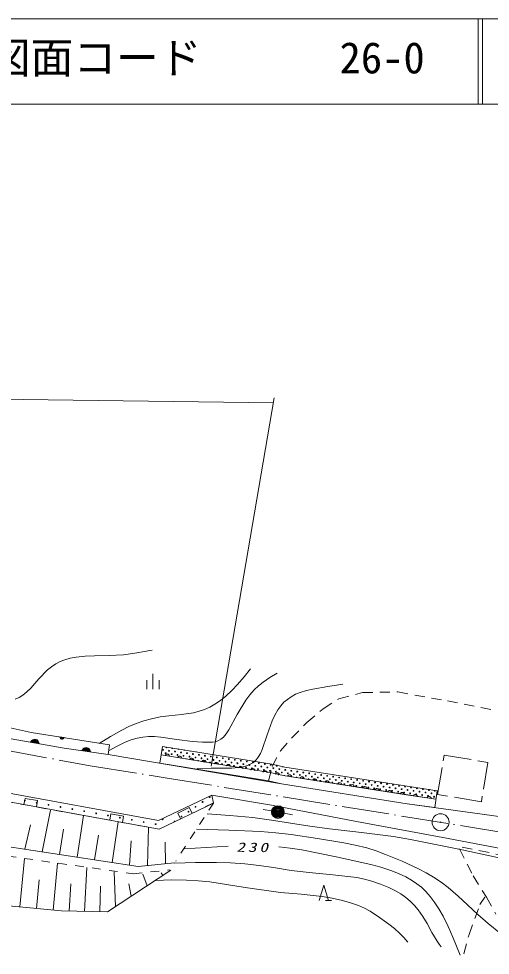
# Model space of a CAD drawing. Units: millimetres, scale not verified. Extents: x 40000 to 680000, y 20000 to 380000.
# Drawn here: x 123984 to 179162, y 270336 to 380000 of the extents above; entities that cross this region are included whole.
import ezdxf
from ezdxf.enums import TextEntityAlignment as Align

# ---------------------------------------------------------------- set-up
doc = ezdxf.new("R2010")
doc.units = ezdxf.units.MM
doc.header["$LTSCALE"] = 1000
for name, pattern in [('USER1', [7.000001, 5.508197, -0.688525, 0.114754, -0.688525]), ('USER2', [4, 3.2, -0.8]), ('USER3', [2, 1.2, -0.8]), ('USER4', [2, 1, -1])]:
    doc.linetypes.add(name, pattern=pattern)
for name, color, linetype, lineweight in [('S-SUV', 7, 'Continuous', 13), ('S-SUV-HICN', 1, 'Continuous', 13), ('S-SUV-LWCN', 7, 'Continuous', 13)]:
    doc.layers.add(name, color=color, linetype=linetype, lineweight=lineweight)
doc.styles.add('ＭＳ ゴシック', font='')
doc.styles.get('ＭＳ ゴシック').set_extended_font_data('MS Gothic')

# ---------------------------------------------------------------- blocks, each defined once
blk = doc.blocks.new('BUHIN95')
at = {"color": 7, "linetype": 'Continuous', "lineweight": 13}
blk.add_lwpolyline([(129, -214), (69, -227), (12, -226), (-59, -214), (-113, -182), (-159, -141), (-199, -75), (-214, -15), (-217, 47), (-195, 118), (-169, 168), (-129, 214)], dxfattribs=at)
blk = doc.blocks.new('BUHIN96')
at = {"color": 7, "linetype": 'Continuous', "lineweight": 13}
blk.add_lwpolyline([(125, -216), (65, -228), (8, -226), (-63, -213), (-117, -180), (-161, -138), (-200, -71), (-214, -11), (-216, 51), (-193, 121), (-166, 171), (-125, 216)], dxfattribs=at)
blk = doc.blocks.new('BUHIN97')
at = {"color": 7, "linetype": 'Continuous', "lineweight": 13}
blk.add_lwpolyline([(123, -218), (63, -229), (5, -226), (-66, -212), (-119, -179), (-163, -136), (-201, -69), (-214, -9), (-215, 54), (-191, 123), (-163, 173), (-123, 218)], dxfattribs=at)
blk = doc.blocks.new('BUHIN117')
at = {"color": 7, "linetype": 'Continuous', "lineweight": 13}
blk.add_lwpolyline([(-361, 658), (-1018, 297), (-297, -1018), (361, -658)], dxfattribs=at)
blk = doc.blocks.new('BUHIN127')
at = {"color": 7, "linetype": 'Continuous', "lineweight": 13}
for p, q in [((-596, 443), (243, 1123)), ((-699, -566), (699, 566)), ((310, -676), (1149, 4))]:
    blk.add_line(p, q, dxfattribs=at)
blk = doc.blocks.new('BUHIN128')
at = {"color": 7, "linetype": 'Continuous', "lineweight": 13}
blk.add_line((585, 700), (132, 1259), dxfattribs=at)
blk.add_lwpolyline([(1041, 137), (-699, -566), (350, 990)], dxfattribs=at)
blk = doc.blocks.new('BUHIN131')
at = {"color": 7, "linetype": 'Continuous', "lineweight": 13}
for radius in [746, 660, 574, 484, 398, 292, 202, 116, 22.5]:
    blk.add_circle((0, 0), radius, dxfattribs=at)
blk = doc.blocks.new('BUHIN132')
at = {"color": 7, "linetype": 'Continuous', "lineweight": 13}
for radius in [995, 30]:
    blk.add_circle((0, 0), radius, dxfattribs=at)

msp = doc.modelspace()

# ---------------------------------------------------------------- linework, layer by layer
at = {"layer": 'S-SUV'}
for p, q in [((680000, 380000), (40000, 380000)), ((177750, 380000), (177750, 370000)), ((178250, 380000), (178250, 370000)), ((40000, 370000), (680000, 370000)), ((86537, 335934), (153794, 335034)), ((153890, 335597), (146496, 292483)), ((115210, 298647), (125422, 296425)), ((125422, 296425), (134595, 294992)), ((129292, 294598), (122448, 295816)), ((125413, 295352), (126348, 295185)), ((126335, 295251), (125449, 295409)), ((125496, 295464), (126306, 295319)), ((126273, 295389), (125557, 295516)), ((125627, 295567), (126222, 295461)), ((126118, 295544), (125751, 295609)), ((129279, 295791), (128810, 295864)), ((128817, 295831), (129262, 295762)), ((129239, 295734), (128832, 295797)), ((128850, 295763), (129209, 295707)), ((129175, 295680), (128876, 295727)), ((128929, 295687), (129113, 295658)), ((134451, 293845), (129292, 294598)), ((131410, 294352), (132350, 294215)), ((132335, 294280), (131444, 294410)), ((131490, 294466), (132304, 294348)), ((132269, 294416), (131549, 294521)), ((131617, 294574), (132216, 294487)), ((132109, 294566), (131740, 294620)), ((134595, 294992), (134451, 293845)), ((140505, 292815), (140824, 294789)), ((153597, 292723), (140824, 294789)), ((134451, 293845), (154750, 290391)), ((153205, 290761), (140505, 292815)), ((153401, 291742), (140664, 293802)), ((153401, 291742), (140664, 293802)), ((154945, 291373), (153401, 291742)), ((154945, 291373), (153401, 291742)), ((155138, 292355), (153597, 292723)), ((172953, 289606), (155138, 292355)), ((154750, 290391), (153205, 290761)), ((169585, 289065), (154945, 291373)), ((172801, 288618), (154945, 291373)), ((120262, 289796), (140328, 286106)), ((154750, 290391), (169438, 288076)), ((169438, 288076), (154750, 290391)), ((172663, 287627), (172953, 289606)), ((140401, 285109), (120294, 288747)), ((140328, 286106), (146598, 289080)), ((146598, 289080), (146777, 288160)), ((153557, 287896), (146598, 289080)), ((172801, 288618), (169585, 289065)), ((126723, 282449), (127687, 287339)), ((146777, 288160), (140401, 285109)), ((153569, 287234), (152584, 287404)), ((163494, 285982), (153557, 287896)), ((169438, 288076), (184160, 286027)), ((172663, 287627), (169438, 288076)), ((130815, 281823), (131562, 286708)), ((155046, 286973), (156030, 286794)), ((124677, 282762), (125340, 285618)), ((134907, 281197), (135637, 285971)), ((139032, 280835), (139149, 285305)), ((174036, 284040), (163494, 285982)), ((128769, 282136), (129222, 285100)), ((132861, 281510), (133304, 284408)), ((187287, 281534), (174036, 284040)), ((137975, 280728), (117516, 283857)), ((136953, 280884), (137154, 283740)), ((141144, 281050), (141105, 283583)), ((124113, 275989), (124656, 281678)), ((128005, 275618), (128531, 281128)), ((142200, 281158), (137975, 280728)), ((131677, 275466), (131951, 280610)), ((141770, 280297), (134377, 275407)), ((135301, 276019), (135159, 280102)), ((138997, 278464), (138523, 279833)), ((140846, 279686), (140639, 280000)), ((126059, 275804), (126380, 279163)), ((129878, 275505), (130073, 278693)), ((137149, 277241), (136852, 278719)), ((133477, 275427), (133542, 278418)), ((128978, 275525), (121194, 276268)), ((134377, 275407), (128978, 275525))]:
    msp.add_line(p, q, dxfattribs=at)
at = {"layer": 'S-SUV', "linetype": 'USER3'}
for p, q in [((161456, 300367), (164228, 301106)), ((164228, 301106), (168353, 301167)), ((168353, 301167), (174142, 300121)), ((159609, 299197), (161456, 300367)), ((174142, 300121), (179438, 299074)), ((157700, 297596), (159609, 299197)), ((155914, 295748), (157700, 297596)), ((154621, 294271), (155914, 295748)), ((153636, 292423), (154621, 294271)), ((153205, 290761), (153636, 292423)), ((175885, 283007), (180157, 282114)), ((175572, 282789), (177164, 279628)), ((177164, 279628), (178709, 277143)), ((177961, 276298), (178516, 277143)), ((178709, 277143), (179819, 275164)), ((176682, 272775), (177961, 276298)), ((176078, 270506), (176682, 272775))]:
    msp.add_line(p, q, dxfattribs=at)
at = {"layer": 'S-SUV', "linetype": 'USER1'}
for p, q in [((121830, 294478), (132325, 292519)), ((132325, 292519), (141119, 291115)), ((141119, 291115), (196451, 282161))]:
    msp.add_line(p, q, dxfattribs=at)
at = {"layer": 'S-SUV', "linetype": 'USER2'}
for p, q in [((172993, 289174), (173760, 293777)), ((173760, 293777), (178886, 292923)), ((178886, 292923), (178119, 288319)), ((178119, 288319), (172993, 289174))]:
    msp.add_line(p, q, dxfattribs=at)
at = {"layer": 'S-SUV', "linetype": 'USER4'}
for p, q in [((120294, 288747), (140401, 285109)), ((140401, 285109), (146777, 288160)), ((146777, 288160), (142357, 281354)), ((116734, 282801), (137428, 279867)), ((137428, 279867), (141653, 280336))]:
    msp.add_line(p, q, dxfattribs=at)
at = {"layer": 'S-SUV'}
for points in [[(125377, 295294), (125437, 295401), (125511, 295487), (125626, 295578), (125745, 295618), (125867, 295634), (126020, 295607), (126129, 295549), (126226, 295471), (126303, 295345), (126345, 295239), (126362, 295119)], [(129296, 295820), (129268, 295766), (129232, 295722), (129175, 295675), (129116, 295654), (129055, 295645), (128979, 295657), (128923, 295684), (128874, 295722), (128834, 295784), (128812, 295837), (128802, 295897)], [(131377, 294294), (131433, 294402), (131504, 294490), (131616, 294585), (131734, 294628), (131855, 294648), (132009, 294626), (132120, 294572), (132220, 294497), (132300, 294374), (132346, 294268), (132366, 294149)]]:
    msp.add_lwpolyline(points, close=True, dxfattribs=at)
msp.add_lwpolyline([(144266, 286958), (143942, 287635), (142589, 286987), (142913, 286311)], dxfattribs=at)
for centre in [(140868, 294385), (141169, 293986), (141568, 294288), (141869, 293889), (142268, 294190), (142969, 294093), (143669, 293995), (144369, 293898), (142570, 293791), (143270, 293694), (143971, 293596), (144671, 293499), (145070, 293800), (145371, 293401), (145673, 293003), (145770, 293703), (146072, 293304), (146373, 292905), (146471, 293605), (146772, 293207), (147073, 292808), (147171, 293508), (147472, 293109), (147871, 293410), (148173, 293012), (148572, 293313), (148873, 292914), (149272, 293216), (149573, 292817), (149972, 293118), (150673, 293021), (151373, 292923), (152073, 292826), (147774, 292710), (148474, 292613), (149174, 292515), (149875, 292418), (150274, 292719), (150575, 292320), (150974, 292622), (151276, 292223), (151674, 292524), (151976, 292125), (152375, 292427), (152676, 292028), (152774, 292728), (153075, 292329), (153377, 291930), (153474, 292631), (153776, 292232), (154077, 291833), (154174, 292533), (154476, 292134), (154777, 291735), (155176, 292037), (155877, 291939), (156577, 291842), (157277, 291744), (155478, 291638), (156178, 291540), (156878, 291443), (157579, 291345), (157978, 291647), (158279, 291248), (158678, 291549), (158979, 291151), (159281, 290752), (159378, 291452), (159680, 291053), (159981, 290654), (160079, 291355), (160380, 290956), (160779, 291257), (161081, 290858), (161479, 291160), (161781, 290761), (162180, 291062), (162481, 290663), (162880, 290965), (163182, 290566), (163580, 290867), (164281, 290770), (164981, 290672), (165682, 290575), (160682, 290557), (161382, 290459), (162082, 290362), (162783, 290264), (163483, 290167), (163882, 290468), (164183, 290069), (164582, 290371), (164884, 289972), (165283, 290273), (165584, 289874), (165983, 290176), (166284, 289777), (166382, 290477), (166683, 290078), (166985, 289679), (167082, 290380), (167384, 289981), (167685, 289582), (167783, 290282), (168084, 289883), (168386, 289484), (168483, 290185), (168784, 289786), (169183, 290087), (169485, 289688), (169884, 289990), (170185, 289591), (170584, 289892), (170886, 289493), (171284, 289795), (171985, 289697), (124690, 288460), (146320, 288858), (169086, 289387), (169786, 289290), (170487, 289192), (171187, 289095), (171586, 289396), (171887, 288997), (172286, 289299), (172588, 288900), (126082, 288208), (127473, 287956), (128865, 287704), (130257, 287453), (144676, 287718), (145498, 288288), (131648, 287201), (133040, 286949), (134431, 286697), (135823, 286445), (137215, 286194), (140820, 286260), (143033, 286578), (143855, 287148), (138606, 285942), (139998, 285690)]:
    msp.add_circle(centre, 49.8, dxfattribs=at)
for centre, start, end in [((141267, 294687), 132.52519, 29.0953), ((141967, 294589), 153.02401, 8.59648), ((142667, 294492), 171.30536, 350.31514), ((143368, 294394), 189.63949, 331.981), ((144068, 294297), 210.36807, 311.25242), ((144768, 294199), 242.79316, 278.82733), ((142871, 293392), 33.38036, 127.31018), ((143572, 293295), 5.00228, 155.68825), ((144272, 293197), 340.18619, 180.50434), ((144972, 293100), 313.05915, 207.63138), ((154875, 292436), 187.09347, 326.03188), ((154378, 291434), 34.81025, 125.88029), ((155079, 291336), 8.78742, 153.29616), ((155779, 291239), 353.79938, 168.2842), ((156479, 291142), 339.00319, 183.08039), ((157180, 291044), 323.31527, 198.76831), ((157880, 290947), 304.82749, 217.25609), ((158581, 290849), 272.91255, 249.17103), ((172685, 289600), 101.38067, 61.07491), ((142211, 286008), 349.00157, 242.14326)]:
    msp.add_arc(centre, 49.8, start, end, dxfattribs=at)
at = {"layer": 'S-SUV-HICN'}
for points in [[(133402, 295132), (134704, 295949), (136031, 296710), (136868, 297126), (137739, 297490), (138615, 297787), (139522, 298031), (140535, 298237), (141564, 298384), (143013, 298534), (144448, 298743), (145093, 298900), (145719, 299114), (146333, 299396), (146925, 299734), (147583, 300185), (148207, 300686), (148916, 301343), (149585, 302045), (150361, 302943), (151110, 303860)], [(143343, 282781), (145914, 282971), (148488, 283115)], [(154417, 283024), (155765, 282878), (157114, 282670), (161148, 281846), (165176, 280962), (166355, 280643), (167535, 280261), (168422, 279914), (169283, 279511), (169950, 279139), (170589, 278713), (171118, 278291), (171614, 277817), (172130, 277233), (172602, 276606), (173141, 275775), (173633, 274903), (174238, 273691), (174785, 272459), (175221, 271400), (175644, 270336)]]:
    msp.add_lwpolyline(points, dxfattribs=at)
at = {"layer": 'S-SUV-LWCN'}
for points in [[(123569, 300307), (124026, 300525), (124460, 300799), (124946, 301185), (125394, 301618), (126341, 302704), (127332, 303749), (127800, 304129), (128309, 304464), (128828, 304731), (129371, 304943), (130013, 305119), (130686, 305240), (131768, 305345), (132864, 305390), (134556, 305431), (136240, 305533), (137580, 305710), (138919, 305947), (139263, 306014), (139607, 306080)], [(134562, 294325), (135490, 294835), (136447, 295291), (137134, 295548), (137840, 295747), (138499, 295874), (139163, 295940), (139887, 295942), (140620, 295883), (142483, 295588), (144333, 295356), (145477, 295290), (146658, 295283), (147014, 295346), (147345, 295466), (147648, 295648), (147929, 295891), (148268, 296284), (148569, 296727), (149558, 298518), (150562, 300212), (151020, 300820), (151533, 301400), (152033, 301877), (152571, 302307), (153385, 302850), (154239, 303356)], [(144854, 292206), (146499, 292254), (148148, 292242), (148929, 292244), (149717, 292307), (150243, 292405), (150759, 292564), (151146, 292739), (151495, 292964), (151775, 293220), (152012, 293519), (152265, 293961), (152471, 294442), (153043, 296164), (153652, 297805), (153956, 298455), (154322, 299093), (154647, 299539), (155024, 299955), (155423, 300303), (155868, 300611), (156389, 300894), (156935, 301121), (157650, 301338), (158391, 301499), (160148, 301791), (161907, 302095)], [(146027, 286903), (148698, 286709), (151371, 286455), (153577, 286159), (155775, 285804), (158063, 285435), (160359, 285126), (164101, 284706), (167849, 284225), (169811, 283898), (171760, 283512), (175886, 282688), (180010, 281803), (181042, 281572), (182082, 281401), (183552, 281281), (185007, 281227), (185282, 281370), (185538, 281572), (185657, 281687), (185781, 281819)], [(180356, 272884), (178905, 274054), (177692, 275115), (176513, 276226), (175402, 277261), (174250, 278253), (173407, 278898), (172529, 279493), (171661, 280006), (170754, 280471), (168849, 281338), (166922, 282148), (165820, 282558), (164699, 282910), (163372, 283240), (162029, 283512), (158947, 284027), (155852, 284484), (154076, 284679), (152294, 284814), (148550, 284980), (144804, 285086)], [(142253, 281137), (144681, 281204), (147110, 281211), (148777, 281151), (150450, 281031), (152119, 280850), (153780, 280609), (155862, 280279), (157952, 280009), (160749, 279750), (163551, 279429), (164430, 279248), (165305, 279006), (166309, 278664), (167292, 278267), (168011, 277921), (168711, 277516), (169277, 277120), (169806, 276676), (170288, 276182), (170725, 275649), (171269, 274870), (171761, 274060), (172325, 273005), (172943, 271982), (173181, 271647), (173424, 271317)], [(140016, 279110), (141807, 279159), (143596, 279148), (144970, 279067), (146350, 278924), (150471, 278281), (154603, 277697), (157040, 277489), (159483, 277221), (160672, 277011), (161861, 276740), (162805, 276473), (163740, 276146), (164437, 275845), (165114, 275486), (166218, 274768), (167301, 273992), (167941, 273483), (168541, 272928), (169029, 272414), (169510, 271876)]]:
    msp.add_lwpolyline(points, dxfattribs=at)

# ---------------------------------------------------------------- block references
at = {"layer": 'S-SUV', "rotation": 231}
for name, p in [('BUHIN127', (139693, 302382)), ('BUHIN97', (141378, 293681)), ('BUHIN97', (142806, 293438)), ('BUHIN97', (144234, 293195)), ('BUHIN97', (145663, 292952)), ('BUHIN97', (147091, 292709)), ('BUHIN97', (148519, 292466)), ('BUHIN97', (149947, 292223)), ('BUHIN97', (151375, 291980)), ('BUHIN97', (152803, 291737)), ('BUHIN97', (154231, 291494)), ('BUHIN96', (155677, 291258)), ('BUHIN96', (157141, 291027)), ('BUHIN96', (158605, 290796)), ('BUHIN96', (160069, 290565)), ('BUHIN96', (161533, 290334)), ('BUHIN96', (162997, 290104)), ('BUHIN96', (164461, 289873)), ('BUHIN96', (165925, 289642)), ('BUHIN96', (167389, 289411)), ('BUHIN117', (125321, 287838)), ('BUHIN96', (168853, 289181)), ('BUHIN95', (170389, 288953)), ('BUHIN95', (171997, 288729)), ('BUHIN117', (135374, 286018)), ('BUHIN131', (154308, 287107)), ('BUHIN132', (173351, 285917)), ('BUHIN128', (159695, 277630))]:
    msp.add_blockref(name, p, dxfattribs=at)

# ---------------------------------------------------------------- texts
at = {"layer": 'S-SUV', "style": 'ＭＳ ゴシック'}
for s, p in [('図面コード', (120380, 372500)), ('26-0', (161521, 372500))]:
    msp.add_text(s, height=3666, dxfattribs=at).set_placement(p, align=Align.BOTTOM_LEFT)
at = {"layer": 'S-SUV', "insert": (149449, 282438), "char_height": 1100, "attachment_point": 7, "rotation": 359.3, "style": 'ＭＳ ゴシック'}
msp.add_mtext('\\T1.33;\\W1.35;\\Q15;230', dxfattribs=at)

doc.saveas('drawing.dxf')
